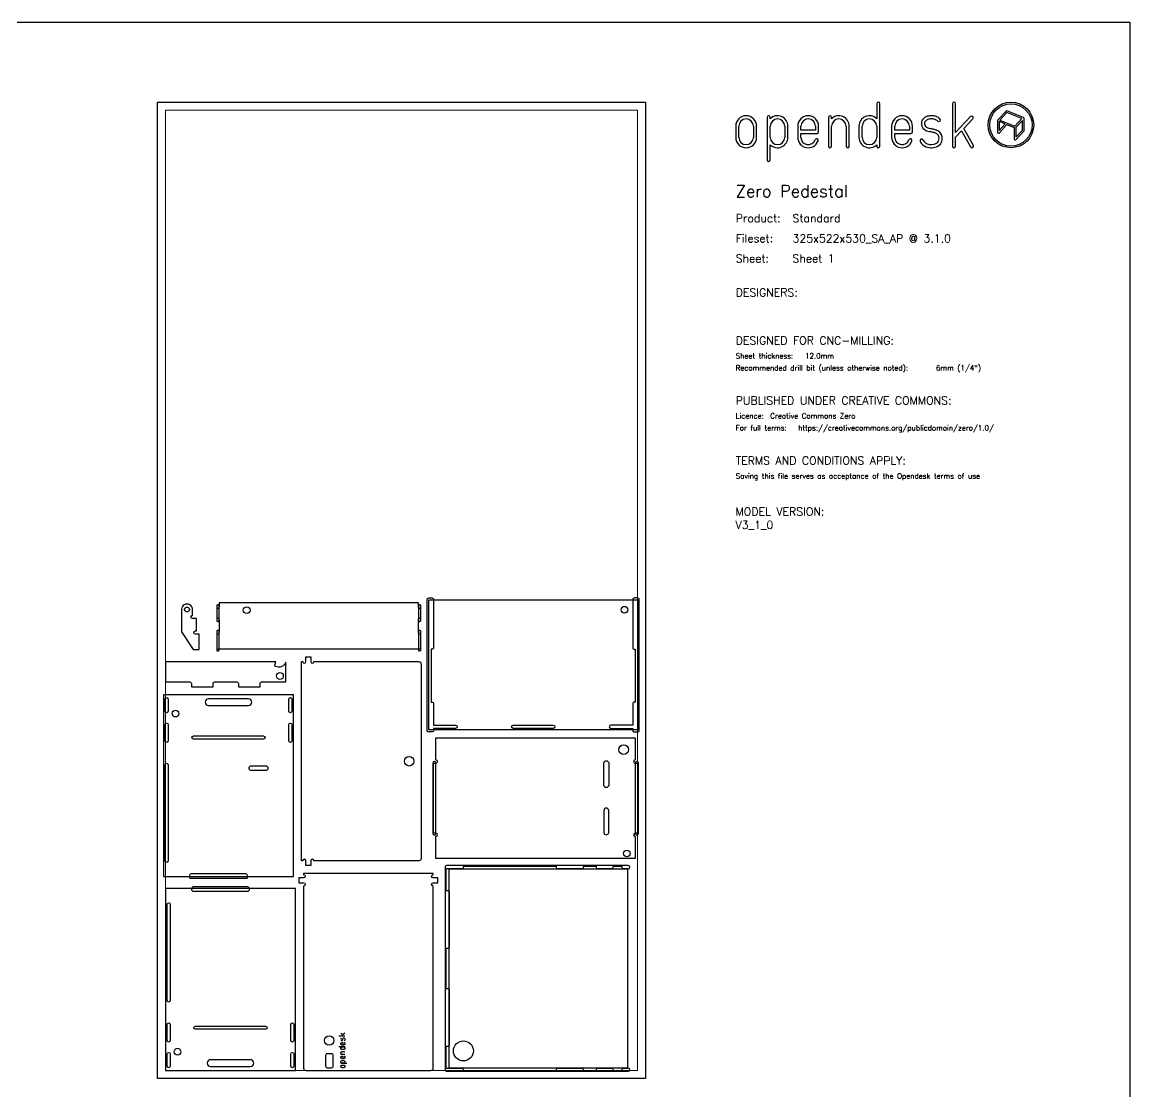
# Model space of a CAD drawing. Header units: millimetres. Extents: x -300 to 5880, y -300 to 4158.
# Drawn here: x 3112 to 5880, y 1485 to 4158 of the extents above; entities that cross this region are included whole.
import ezdxf

# ---------------------------------------------------------------- set-up
doc = ezdxf.new("R2010")
doc.units = ezdxf.units.MM
doc.layers.add('00-NOPRINT_TEXT', color=7, linetype='Continuous', lineweight=25)
doc.layers.add('00_NOPRINT_TOLERANCE', color=7, linetype='Continuous', lineweight=5)
for name, color, linetype, lineweight, true_color in [('BOARD_$TH-NOMINAL', 3, 'Continuous', 30, 0x00ff00), ('TOP-CUT-INSIDE_12.000MM', 3, 'Continuous', 25, 0x00ff04), ('TOP-CUT-OUTSIDE_12.000MM', 60, 'Continuous', 25, 0xa0ff00), ('TOP-HOLE-12.000MM-DIAM_12.000MM', 5, 'Continuous', 25, 0x000dff), ('TOP-HOLE-16.063MM-DIAM_12.000MM', 5, 'Continuous', 25, 0x000dff), ('TOP-HOLE-17.000MM-DIAM_12.000MM', 5, 'Continuous', 25, 0x000dff), ('TOP-POCKET-INSIDE_4.000MM', 160, 'Continuous', 25, 0x0026ff), ('TOP-POCKET-INSIDE_6.000MM', 6, 'Continuous', 25, 0xff00e0), ('TOP-POCKET-INSIDE_8.000MM', 40, 'Continuous', 25, 0xffac00)]:
    doc.layers.add(name, color=color, linetype=linetype, lineweight=lineweight, true_color=true_color)
doc.layers.add('TOP-POCKET-ONLINE-2MM', color=3, linetype='Continuous')
doc.styles.add('OD-SIMPLEX-13_86', font='simplex.shx')
doc.styles.add('OD-SIMPLEX-20_82', font='simplex.shx')
doc.styles.add('OD-SIMPLEX-20_88', font='simplex.shx')
doc.styles.add('OD-SIMPLEX-30_83', font='simplex.shx')

# ---------------------------------------------------------------- blocks, each defined once
blk = doc.blocks.new('Borders Opendesk_7')
at = {"layer": '00-NOPRINT_TEXT'}
for p, q in [((0, 4158), (5880, 4158)), ((5880, 4158), (5880, 0)), ((5247.4, 3954), (5247.4, 3916.7)), ((5255.3, 3848), (5255.3, 3954)), ((5436.4, 3954), (5436.4, 3848)), ((5444.4, 3881.9), (5444.4, 3954)), ((5570.5, 3935.8), (5550.1, 3914)), ((5572.6, 3931.9), (5555.2, 3913.4)), ((5610, 3916.9), (5572.6, 3931.9)), ((5614.4, 3919.6), (5572.8, 3936.3)), ((4973.4, 3920.1), (4973.4, 3814.1)), ((4981.3, 3916.7), (4981.3, 3920.1)), ((5126.6, 3920.1), (5126.6, 3848)), ((5134.5, 3916.7), (5134.5, 3920.1)), ((5482.1, 3922), (5444.4, 3881.9)), ((5464.8, 3892.1), (5487.9, 3916.6)), ((5549.5, 3912.6), (5549.5, 3882.2)), ((5553.7, 3909.6), (5553.7, 3887.4)), ((5568.8, 3903.5), (5553.7, 3909.6)), ((5553.7, 3887.4), (5568.8, 3903.5)), ((5555.2, 3913.4), (5592.6, 3898.3)), ((5592.6, 3898.3), (5610, 3916.9)), ((5611.5, 3912.4), (5595.2, 3895.1)), ((5611.5, 3888.1), (5611.5, 3912.4)), ((5615.7, 3887.3), (5615.7, 3917.6)), ((4895, 3898), (4895, 3870.1)), ((4902.9, 3870.1), (4902.9, 3898)), ((4939.3, 3898), (4939.3, 3870.1)), ((4947.3, 3870.1), (4947.3, 3898)), ((4981.3, 3870.1), (4981.3, 3898)), ((5017.7, 3898), (5017.7, 3870.1)), ((5025.6, 3870.1), (5025.6, 3898)), ((5050, 3898), (5050, 3870.1)), ((5058, 3888.1), (5058, 3898)), ((5094.4, 3888.1), (5058, 3888.1)), ((5058, 3870.1), (5058, 3880.1)), ((5058, 3880.1), (5098.3, 3880.1)), ((5094.4, 3898), (5094.4, 3888.1)), ((5102.3, 3884.1), (5102.3, 3898)), ((5134.5, 3848), (5134.5, 3898)), ((5170.9, 3898), (5170.9, 3848)), ((5178.9, 3848), (5178.9, 3898)), ((5203, 3898), (5203, 3870.1)), ((5211, 3870.1), (5211, 3898)), ((5247.4, 3898), (5247.4, 3870.1)), ((5284.6, 3898), (5284.6, 3870.1)), ((5292.6, 3888.1), (5292.6, 3898)), ((5329, 3888.1), (5292.6, 3888.1)), ((5292.6, 3870.1), (5292.6, 3880.1)), ((5292.6, 3880.1), (5332.9, 3880.1)), ((5329, 3898), (5329, 3888.1)), ((5336.9, 3884.1), (5336.9, 3898)), ((5444.4, 3870.4), (5459.1, 3886)), ((5459.1, 3886), (5482.1, 3846)), ((5489, 3850), (5464.8, 3892.1)), ((5553.1, 3880.8), (5572.9, 3901.9)), ((5572.9, 3901.9), (5591.1, 3894.5)), ((5591.1, 3894.5), (5591.1, 3865.5)), ((5594.7, 3864.1), (5615.1, 3885.8)), ((5595.2, 3895.1), (5595.2, 3870.7)), ((5595.2, 3870.7), (5611.5, 3888.1)), ((4981.3, 3814.1), (4981.3, 3851.4)), ((5247.4, 3851.4), (5247.4, 3848)), ((5444.4, 3848), (5444.4, 3870.4))]:
    blk.add_line(p, q, dxfattribs=at)
for radius in [57, 52.9]:
    blk.add_circle((5582.9, 3901), radius, dxfattribs=at)
for centre, radius, start, end in [((5251.3, 3954), 3.97, 0, 180), ((5440.4, 3954), 3.97, 0, 180), ((5572, 3934.4), 2.06, 68.0714, 136.7696), ((4921.1, 3898), 26.1, 0, 180), ((4921.1, 3898), 18.2, 0, 180), ((4977.3, 3920.1), 3.97, 0, 180), ((4999.5, 3898), 26.1, 0, 134.1316), ((4999.5, 3898), 18.2, 0, 180), ((5076.2, 3898), 26.1, 0, 180), ((5076.2, 3898), 18.2, 0, 180), ((5130.6, 3920.1), 3.97, 0, 180), ((5152.7, 3898), 26.1, 0, 134.1316), ((5152.7, 3898), 18.2, 0, 180), ((5229.2, 3898), 26.1, 45.8684, 180), ((5229.2, 3898), 18.2, 0, 180), ((5310.8, 3898), 26.1, 0, 180), ((5310.8, 3898), 18.2, 0, 180), ((5377.2, 3904.5), 18.3, 167.0964, 235.8453), ((5375.9, 3904.8), 16.9, 150.5139, 167.0489), ((5377.5, 3903.4), 19, 138.9882, 149.267), ((5377.5, 3903.4), 19, 127.9168, 138.9882), ((5380.5, 3899.5), 24, 111.7012, 127.9168), ((5377.2, 3904.5), 10.3, 167.9603, 235.8613), ((5375.9, 3904.8), 8.99, 151.0519, 168.0238), ((5377.5, 3903.4), 11.1, 138.9882, 148.8091), ((5377.5, 3903.4), 11.1, 127.9168, 138.9882), ((5380.5, 3899.5), 16, 111.7012, 127.9168), ((5383.5, 3891.9), 32.1, 90, 111.7012), ((5383.5, 3891.9), 24.2, 90, 111.7012), ((5383.5, 3878.8), 45.3, 80.7104, 90), ((5383.5, 3878.8), 37.3, 80.7104, 90), ((5385.9, 3893.2), 22.7, 71.5035, 80.7104), ((5385.9, 3893.2), 30.7, 71.5035, 80.7104), ((5387.1, 3896.7), 19, 61.0356, 71.5035), ((5387.1, 3896.7), 26.9, 61.0356, 71.5035), ((5387.1, 3896.7), 19, 46.7983, 61.0356), ((5387.1, 3896.7), 26.9, 46.7983, 61.0356), ((5402.8, 3913.5), 3.97, 226.7983, 46.7983), ((5485, 3919.3), 3.97, 316.7135, 136.7135), ((5551.6, 3912.6), 2.06, 136.7696, 180), ((5613.6, 3917.6), 2.06, 0, 68.0714), ((5098.3, 3884.1), 3.97, 270, 0), ((5332.9, 3884.1), 3.97, 270, 0), ((5382, 3911.6), 26.9, 235.8511, 248.0912), ((5382, 3911.6), 18.9, 235.8511, 248.0912), ((5388.7, 3928.4), 44.9, 248.0912, 257.5385), ((5388.7, 3928.4), 37, 248.0912, 257.5385), ((5300, 3526.6), 366.5, 76.1947, 77.5385), ((5300, 3526.6), 374.5, 76.1947, 77.5385), ((5372.7, 3822.5), 61.9, 69.1442, 76.1947), ((5372.7, 3822.5), 69.8, 69.1442, 76.1947), ((5389.5, 3866.6), 14.6, 38.9291, 69.1442), ((5389.5, 3866.6), 22.5, 38.9291, 69.1442), ((5393.9, 3870.2), 8.99, 17.5834, 38.9291), ((5393.9, 3870.2), 16.9, 17.5834, 38.9291), ((5551.6, 3882.2), 2.06, 180, 316.7696), ((5613.6, 3887.3), 2.06, 316.7696, 0), ((4921.1, 3870.1), 26.1, 180, 0), ((4921.1, 3870.1), 18.2, 180, 0), ((4999.5, 3870.1), 18.2, 180, 0), ((4999.5, 3870.1), 26.1, 225.8684, 0), ((5076.2, 3870.1), 26.1, 180, 340.0258), ((5076.2, 3870.1), 18.2, 180, 340.0258), ((5097, 3862.6), 3.97, 340.0258, 160.0258), ((5130.6, 3848), 3.97, 180, 0), ((5174.9, 3848), 3.97, 180, 0), ((5229.2, 3870.1), 26.1, 180, 314.1316), ((5229.2, 3870.1), 18.2, 180, 0), ((5251.3, 3848), 3.97, 180, 0), ((5310.8, 3870.1), 26.1, 180, 340.0258), ((5310.8, 3870.1), 18.2, 180, 340.0258), ((5331.6, 3862.6), 3.97, 340.0258, 160.0258), ((5359.7, 3861.7), 3.97, 24.786, 204.786), ((5380.2, 3871.2), 26.6, 204.786, 247.9544), ((5380.2, 3871.2), 18.7, 204.786, 247.9544), ((5383.5, 3879.3), 35.4, 247.9544, 298.2026), ((5383.5, 3879.3), 27.4, 247.9544, 298.2026), ((5390.6, 3866.1), 12.5, 298.2026, 343.8033), ((5390.6, 3866.1), 20.4, 298.2026, 343.8033), ((5385.6, 3867.6), 17.6, 343.8033, 17.5834), ((5385.6, 3867.6), 25.5, 343.8033, 17.5834), ((5440.4, 3848), 3.97, 180, 0), ((5485.5, 3848), 3.97, 209.8417, 29.8417), ((5593.2, 3865.5), 2.06, 180, 316.7696), ((4977.3, 3814.1), 3.97, 180, 0)]:
    blk.add_arc(centre, radius, start, end, dxfattribs=at)
at = {"layer": '00_NOPRINT_TOLERANCE', "ltscale": 0.379202}
for p, q in [((3450, 3958), (4670, 3958)), ((3450, 1518), (3450, 3958)), ((4670, 3958), (4670, 1518)), ((4670, 1518), (3450, 1518))]:
    blk.add_line(p, q, dxfattribs=at)
at = {"layer": '00_NOPRINT_TOLERANCE', "ltscale": 0.380876}
for p, q in [((3470, 3938), (4650, 3938)), ((4650, 1538), (3470, 1538))]:
    blk.add_line(p, q, dxfattribs=at)
at = {"layer": '00_NOPRINT_TOLERANCE', "ltscale": 0.380023}
for p, q in [((3470, 1538), (3470, 3938)), ((4650, 3938), (4650, 1538))]:
    blk.add_line(p, q, dxfattribs=at)
at = {"layer": 'BOARD_$TH-NOMINAL'}
for p, q in [((3450, 3958), (4670, 3958)), ((3450, 1518), (3450, 3958)), ((4670, 3958), (4670, 1518)), ((4670, 1518), (3450, 1518))]:
    blk.add_line(p, q, dxfattribs=at)
at = {"layer": '00-NOPRINT_TEXT'}
for s, height, style, p in [('Zero Pedestal', 30, 'OD-SIMPLEX-30_83', (4895, 3720.9)), ('Product:', 20, 'OD-SIMPLEX-20_82', (4895, 3657.9)), ('Standard', 20, 'OD-SIMPLEX-20_82', (5036.9, 3657.9)), ('Fileset:', 20, 'OD-SIMPLEX-20_82', (4895, 3607.7)), ('325x522x530_SA_AP @ 3.1.0', 20, 'OD-SIMPLEX-20_82', (5036.9, 3607.6)), ('Sheet:', 20, 'OD-SIMPLEX-20_82', (4895, 3557.4)), ('Sheet 1', 20, 'OD-SIMPLEX-20_82', (5036.9, 3557.5)), ('DESIGNERS:', 20, 'OD-SIMPLEX-20_82', (4895, 3472.4)), ('DESIGNED FOR CNC-MILLING:', 20, 'OD-SIMPLEX-20_82', (4895, 3352.4)), ('Sheet thickness:', 13, 'OD-SIMPLEX-13_86', (4895, 3317.4)), ('12.0mm', 13, 'OD-SIMPLEX-13_86', (5068.3, 3317.4)), ('Recommended drill bit (unless otherwise noted):', 13, 'OD-SIMPLEX-13_86', (4895, 3287.4)), ('6mm (1/4")', 13, 'OD-SIMPLEX-13_86', (5395.5, 3287.4)), ('PUBLISHED UNDER CREATIVE COMMONS:', 20, 'OD-SIMPLEX-20_82', (4895, 3202.4)), ('Licence:', 13, 'OD-SIMPLEX-13_86', (4895, 3167.4)), ('Creative Commons Zero', 13, 'OD-SIMPLEX-13_86', (4981.5, 3167.4)), ('For full terms:', 13, 'OD-SIMPLEX-13_86', (4895, 3137.4)), ('https://creativecommons.org/publicdomain/zero/1.0/', 13, 'OD-SIMPLEX-13_86', (5051.1, 3137.4)), ('TERMS AND CONDITIONS APPLY:', 20, 'OD-SIMPLEX-20_82', (4895, 3052.3)), ('Saving this file serves as acceptance of the Opendesk terms of use ', 13, 'OD-SIMPLEX-13_86', (4895, 3017.3))]:
    blk.add_text(s, height=height, dxfattribs=dict(at, style=style)).set_placement(p)

msp = doc.modelspace()

# ---------------------------------------------------------------- linework, layer by layer
at = {"layer": 'TOP-CUT-INSIDE_12.000MM'}
for points in [[(3677.5, 2467), (3577.5, 2467, 1), (3577.5, 2450), (3677.5, 2450, 1)], [(4577.6, 2251, -1), (4565.6, 2251), (4565.6, 2306, -1), (4577.6, 2306)], [(4577.6, 2133), (4577.6, 2188, 1), (4565.6, 2188), (4565.6, 2133, 1)], [(3885, 1580), (3874, 1580, 0.414214), (3870, 1576), (3870, 1549, 0.414214), (3874, 1545), (3885, 1545, 0.414214), (3889, 1549), (3889, 1576, 0.414214)], [(3682.5, 1548, 1), (3682.5, 1565), (3582.5, 1565, 1), (3582.5, 1548)]]:
    msp.add_lwpolyline(points, format="xyb", close=True, dxfattribs=at)
for centre, radius in [((4615, 2340), 12), ((4079, 2311), 12), ((3879, 1613), 12), ((4214.5, 1587), 25)]:
    msp.add_circle(centre, radius, dxfattribs=at)
at = {"layer": 'TOP-CUT-OUTSIDE_12.000MM'}
for points in [[(4128, 2389), (4128, 2714), (4650, 2714), (4650, 2389)], [(3465, 2477), (3465, 2022.5), (3790, 2022.5), (3790, 2477)], [(3795, 1992.5), (3470, 1992.5), (3470, 1538), (3795, 1538)]]:
    msp.add_lwpolyline(points, close=True, dxfattribs=at)
for points in [[(3544.7, 2628.4, -0.982426), (3544.9, 2636.4), (3547.9, 2636.4), (3547.9, 2667.6), (3537.6, 2667.6, -1), (3537.6, 2675.6), (3537.6, 2690, 1.000707), (3510, 2690.1), (3510, 2634.1), (3539.4, 2590.4), (3553.9, 2590.4), (3553.9, 2628.4)], [(3598, 2628.5), (3598, 2592), (4108, 2592), (4108, 2628.5), (4106, 2628.5, -0.414214), (4102, 2632.5), (4102, 2665.5, -0.414214), (4106, 2669.5), (4108, 2669.5), (4108, 2692.5), (4106, 2692.5, -0.414214), (4102, 2696.5), (4102, 2707), (3604, 2707), (3604, 2696.5, -0.414214), (3600, 2692.5), (3598, 2692.5), (3598, 2669.5), (3600, 2669.5, -0.414214), (3604, 2665.5), (3604, 2632.5, -0.414214), (3600, 2628.5)], [(3652.1, 2505), (3652.1, 2497), (3706.3, 2497), (3706.3, 2505, -0.414214), (3710.3, 2509), (3771, 2509), (3771, 2558.9, -0.444295), (3745.1, 2547.7, -0.389346), (3743.5, 2551.4), (3745.4, 2559), (3470, 2559), (3470, 2509), (3530.7, 2509, -0.414214), (3534.7, 2505), (3534.7, 2497), (3588.9, 2497), (3588.9, 2505, -0.414214), (3592.9, 2509), (3648.1, 2509, -0.414214)], [(3841, 2062, 1), (3833, 2062), (3833, 2050), (3821, 2050), (3821, 2062, 1), (3813, 2062), (3810, 2062), (3810, 2560), (3813, 2560, 1), (3821, 2560), (3821, 2572), (3833, 2572), (3833, 2560, 1), (3841, 2560), (4103, 2560, -0.414214), (4109, 2554), (4109, 2068, -0.414214), (4103, 2062)], [(4146, 2131), (4140, 2131), (4140, 2306), (4146, 2306, 1), (4146, 2314), (4146, 2369), (4644, 2369), (4644, 2314, 1), (4644, 2306), (4650, 2306), (4650, 2131), (4644, 2131, 1), (4644, 2123), (4644, 2068), (4146, 2068), (4146, 2123, 1)], [(3821, 1538), (4133, 1538, 0.414214), (4139, 1544), (4139, 1999.1, -1), (4139, 2007.1), (4151, 2007.1), (4151, 2019.1), (4139, 2019.1, -1), (4139, 2027.1), (4139, 2030), (3815, 2030), (3815, 2027.1, -1), (3815, 2019.1), (3803, 2019.1), (3803, 2007.1), (3815, 2007.1, -1), (3815, 1999.1), (3815, 1544, 0.414214)], [(4447, 2046), (4447, 2048), (4214, 2048), (4214, 2046, -0.414214), (4210, 2042), (4171, 2042), (4171, 1988), (4175, 1988, -0.414214), (4179, 1984), (4179, 1847, -0.414214), (4175, 1843), (4171, 1843), (4171, 1743), (4175, 1743, -0.414214), (4179, 1739), (4179, 1602, -0.414214), (4175, 1598), (4171, 1598), (4171, 1544), (4210, 1544, -0.414214), (4214, 1540), (4214, 1538), (4447, 1538), (4447, 1540, -0.414214), (4451, 1544), (4510, 1544, -0.414214), (4514, 1540), (4514, 1538), (4547, 1538), (4547, 1540, -0.414214), (4551, 1544), (4584, 1544, -0.414214), (4588, 1540), (4588, 1538), (4611, 1538), (4611, 1540, -0.414214), (4615, 1544), (4625.5, 1544), (4625.5, 2042), (4615, 2042, -0.414214), (4611, 2046), (4611, 2048), (4588, 2048), (4588, 2046, -0.414214), (4584, 2042), (4551, 2042, -0.414214), (4547, 2046), (4547, 2048), (4514, 2048), (4514, 2046, -0.414214), (4510, 2042), (4451, 2042, -0.414214)]]:
    msp.add_lwpolyline(points, format="xyb", close=True, dxfattribs=at)
at = {"layer": 'TOP-HOLE-12.000MM-DIAM_12.000MM'}
msp.add_circle((3523.8, 2690.1), 6, dxfattribs=at)
at = {"layer": 'TOP-HOLE-16.063MM-DIAM_12.000MM'}
msp.add_circle((4623.1, 2080.5), 8.39, dxfattribs=at)
at = {"layer": 'TOP-HOLE-17.000MM-DIAM_12.000MM'}
for centre in [(3673, 2688.5), (3756, 2524), (3495, 2430), (3500, 1585)]:
    msp.add_circle(centre, 8.5, dxfattribs=at)
at = {"layer": 'TOP-POCKET-INSIDE_4.000MM'}
for points in [[(3602, 2701.5), (3600, 2701.5, 0.414214), (3598, 2699.5), (3598, 2662.5, 0.414214), (3600, 2660.5), (3602, 2660.5, 0.414214), (3604, 2662.5), (3604, 2699.5, 0.414214)], [(4104, 2701.5, 0.414214), (4102, 2699.5), (4102, 2662.5, 0.414214), (4104, 2660.5), (4106, 2660.5, 0.414214), (4108, 2662.5), (4108, 2699.5, 0.414214), (4106, 2701.5)], [(3598, 2635.5), (3598, 2589, 0.414214), (3600, 2587), (3602, 2587, 0.414214), (3604, 2589), (3604, 2635.5, 0.414214), (3602, 2637.5), (3600, 2637.5, 0.414214)], [(4104, 2637.5, 0.414214), (4102, 2635.5), (4102, 2589, 0.414214), (4104, 2587), (4106, 2587, 0.414214), (4108, 2589), (4108, 2635.5, 0.414214), (4106, 2637.5)], [(4146, 2130.5), (4146, 2306.5, 1), (4138, 2306.5), (4138, 2130.5, 1)], [(4652, 2130.5), (4652, 2306.5, 1), (4644, 2306.5), (4644, 2130.5, 1)], [(4173, 2050, 0.414214), (4169, 2046), (4169, 1540, 0.414214), (4173, 1536), (4626.5, 1536, 1), (4626.5, 1544), (4179, 1544), (4179, 2042), (4626.5, 2042, 1), (4626.5, 2050)]]:
    msp.add_lwpolyline(points, format="xyb", close=True, dxfattribs=at)
at = {"layer": 'TOP-POCKET-INSIDE_6.000MM'}
for points in [[(3469, 2466, -1), (3477, 2466), (3477, 2436, -1), (3469, 2436)], [(3778, 2466, -1), (3786, 2466), (3786, 2436, -1), (3778, 2436)], [(3477, 2362, -1), (3469, 2362), (3469, 2402, -1), (3477, 2402)], [(3786, 2362, -1), (3778, 2362), (3778, 2402, -1), (3786, 2402)], [(3540, 2374), (3715, 2374, -1), (3715, 2366), (3540, 2366, -1)], [(3469, 2302, -1), (3477, 2302), (3477, 2062, -1), (3469, 2062)], [(3674, 2019.5, -0.414214), (3672, 2017.5), (3533, 2017.5, -0.414214), (3531, 2019.5), (3531, 2026.5, -0.414214), (3535, 2030.5), (3670, 2030.5, -0.414214), (3674, 2026.5)], [(3536, 1993.5, -0.414214), (3540, 1997.5), (3675, 1997.5, -0.414214), (3679, 1993.5), (3679, 1989, -0.414214), (3675, 1985), (3540, 1985, -0.414214), (3536, 1989)], [(3482, 1953), (3482, 1713, -1), (3474, 1713), (3474, 1953, -1)], [(3482, 1613, -1), (3474, 1613), (3474, 1653, -1), (3482, 1653)], [(3545, 1641, -1), (3545, 1649), (3720, 1649, -1), (3720, 1641)], [(3791, 1613, -1), (3783, 1613), (3783, 1653, -1), (3791, 1653)], [(3474, 1549), (3474, 1579, -1), (3482, 1579), (3482, 1549, -1)], [(3791, 1549, -1), (3783, 1549), (3783, 1579, -1), (3791, 1579)]]:
    msp.add_lwpolyline(points, format="xyb", close=True, dxfattribs=at)
msp.add_lwpolyline([(3685, 2299.5), (3720, 2299.5, -1), (3720, 2287.5), (3685, 2287.5, -1), (3685, 2299.5)], format="xyb", dxfattribs=at)
at = {"layer": 'TOP-POCKET-INSIDE_8.000MM'}
for points in [[(4195, 2393), (4140, 2393), (4140, 2388, -0.414214), (4136, 2384), (4128, 2384, -0.414214), (4124, 2388), (4124, 2715, -0.414214), (4128, 2719), (4136, 2719, -0.414214), (4140, 2715), (4140, 2594.6, -0.414214), (4136, 2590.6), (4134, 2590.6), (4134, 2458.6), (4136, 2458.6, -0.414214), (4140, 2454.6), (4140, 2401), (4195, 2401, -1)], [(4642, 2719, 0.414214), (4638, 2715), (4638, 2594.6, 0.414214), (4642, 2590.6), (4644, 2590.6), (4644, 2458.6), (4642, 2458.6, 0.414214), (4638, 2454.6), (4638, 2401), (4583, 2401, 1), (4583, 2393), (4638, 2393), (4638, 2388, 0.414214), (4642, 2384), (4650, 2384, 0.414214), (4654, 2388), (4654, 2715, 0.414214), (4650, 2719)], [(4339, 2401), (4439, 2401, -1), (4439, 2393), (4339, 2393, -1)]]:
    msp.add_lwpolyline(points, format="xyb", close=True, dxfattribs=at)
msp.add_circle((4617, 2689.5), 8.39, dxfattribs=at)
at = {"layer": 'TOP-POCKET-ONLINE-2MM'}
for p, q in [((3918.4, 1624.2), (3903.5, 1624.2)), ((3915.1, 1624.2), (3908.5, 1630.9)), ((3918.4, 1630.9), (3912.2, 1627.1)), ((3918.3, 1596.9), (3903.5, 1596.9)), ((3908.4, 1578.8), (3918.5, 1578.8)), ((3908.6, 1556.2), (3923.3, 1556.2))]:
    msp.add_line(p, q, dxfattribs=at)
msp.add_lwpolyline([(3909.3, 1618.8, 0.249184), (3908.7, 1614.3, 0.476722), (3911.5, 1613.2, 0.155568), (3912.5, 1614.3, 0.020241), (3913.1, 1616.3, -0.016507), (3913.5, 1617.9, -0.080951), (3914, 1618.9, -0.43378), (3917.3, 1618.8, -0.298926), (3918, 1614, -0.109528), (3916.6, 1612.4)], format="xyb", dxfattribs=at)
for points in [[(3916.3, 1608), (3916.4, 1608), (3916.4, 1608), (3916.5, 1608), (3916.6, 1607.9), (3916.6, 1607.9), (3916.7, 1607.9), (3916.7, 1607.9), (3916.8, 1607.8), (3916.8, 1607.8), (3916.9, 1607.8), (3916.9, 1607.7), (3917, 1607.7), (3917, 1607.7), (3917.1, 1607.6), (3917.1, 1607.6), (3917.2, 1607.5), (3917.2, 1607.5), (3917.3, 1607.5), (3917.3, 1607.4), (3917.4, 1607.4), (3917.4, 1607.3), (3917.5, 1607.3), (3917.5, 1607.2), (3917.6, 1607.2), (3917.6, 1607.1), (3917.7, 1607.1), (3917.7, 1607), (3917.7, 1607), (3917.8, 1606.9), (3917.8, 1606.9), (3917.8, 1606.8), (3917.9, 1606.8), (3917.9, 1606.7), (3918, 1606.7), (3918, 1606.6), (3918, 1606.5), (3918, 1606.5), (3918.1, 1606.4), (3918.1, 1606.4), (3918.1, 1606.3), (3918.2, 1606.2), (3918.2, 1606.2), (3918.2, 1606.1), (3918.2, 1606.1), (3918.2, 1606), (3918.3, 1605.9), (3918.3, 1605.9), (3918.3, 1605.8), (3918.3, 1605.8), (3918.3, 1605.7), (3918.3, 1605.6), (3918.4, 1605.6), (3918.4, 1605.5), (3918.4, 1605.3), (3918.4, 1605.2), (3918.4, 1605.1), (3918.4, 1605), (3918.4, 1604.9), (3918.4, 1604.8), (3918.4, 1604.7), (3918.4, 1604.6), (3918.4, 1604.6), (3918.4, 1604.5), (3918.4, 1604.4), (3918.4, 1604.3), (3918.4, 1604.3), (3918.4, 1604.2), (3918.4, 1604.1), (3918.3, 1604), (3918.3, 1603.9), (3918.3, 1603.9), (3918.3, 1603.8), (3918.2, 1603.7), (3918.2, 1603.6), (3918.2, 1603.6), (3918.2, 1603.5), (3918.1, 1603.4), (3918.1, 1603.3), (3918, 1603.3), (3918, 1603.2), (3918, 1603.1), (3917.9, 1603), (3917.9, 1603), (3917.8, 1602.9), (3917.8, 1602.8), (3917.7, 1602.8), (3917.7, 1602.7), (3917.6, 1602.6), (3917.6, 1602.6), (3917.5, 1602.5), (3917.5, 1602.4), (3917.4, 1602.4), (3917.3, 1602.3), (3917.3, 1602.3), (3917.2, 1602.2), (3917.1, 1602.2), (3917.1, 1602.1), (3917, 1602.1), (3916.9, 1602), (3916.9, 1602), (3916.8, 1601.9), (3916.7, 1601.9), (3916.7, 1601.8), (3916.6, 1601.8), (3916.5, 1601.8), (3916.5, 1601.7), (3916.4, 1601.7), (3916.3, 1601.7), (3916.2, 1601.7), (3916.2, 1601.6), (3916.1, 1601.6), (3916, 1601.6), (3915.9, 1601.6), (3915.9, 1601.6), (3915.8, 1601.6), (3915.7, 1601.5), (3915.7, 1601.5), (3915.6, 1601.5), (3915.5, 1601.5), (3915.4, 1601.5), (3915.4, 1601.5), (3915.3, 1601.5), (3911.6, 1601.5), (3911.5, 1601.5), (3911.4, 1601.5), (3911.4, 1601.5), (3911.3, 1601.5), (3911.2, 1601.5), (3911.2, 1601.5), (3911.1, 1601.6), (3911, 1601.6), (3910.9, 1601.6), (3910.9, 1601.6), (3910.8, 1601.6), (3910.7, 1601.6), (3910.6, 1601.7), (3910.6, 1601.7), (3910.5, 1601.7), (3910.4, 1601.7), (3910.4, 1601.8), (3910.3, 1601.8), (3910.2, 1601.8), (3910.1, 1601.9), (3910.1, 1601.9), (3910, 1602), (3909.9, 1602), (3909.9, 1602.1), (3909.8, 1602.1), (3909.7, 1602.2), (3909.7, 1602.2), (3909.6, 1602.3), (3909.5, 1602.3), (3909.5, 1602.4), (3909.4, 1602.4), (3909.4, 1602.5), (3909.3, 1602.6), (3909.3, 1602.6), (3909.2, 1602.7), (3909.2, 1602.8), (3909.1, 1602.8), (3909.1, 1602.9), (3909, 1603), (3909, 1603), (3908.9, 1603.1), (3908.9, 1603.2), (3908.8, 1603.3), (3908.8, 1603.3), (3908.8, 1603.4), (3908.7, 1603.5), (3908.7, 1603.6), (3908.7, 1603.6), (3908.6, 1603.7), (3908.6, 1603.8), (3908.6, 1603.9), (3908.6, 1603.9), (3908.6, 1604), (3908.5, 1604.1), (3908.5, 1604.2), (3908.5, 1604.3), (3908.5, 1604.3), (3908.5, 1604.4), (3908.5, 1604.5), (3908.5, 1604.6), (3908.5, 1604.6), (3908.5, 1604.7), (3908.5, 1604.8), (3908.5, 1604.9), (3908.5, 1604.9), (3908.5, 1605), (3908.5, 1605.1), (3908.5, 1605.2), (3908.5, 1605.2), (3908.5, 1605.3), (3908.5, 1605.4), (3908.5, 1605.5), (3908.5, 1605.6), (3908.5, 1605.6), (3908.6, 1605.7), (3908.6, 1605.8), (3908.6, 1605.9), (3908.6, 1605.9), (3908.6, 1606), (3908.7, 1606.1), (3908.7, 1606.2), (3908.7, 1606.3), (3908.8, 1606.3), (3908.8, 1606.4), (3908.8, 1606.5), (3908.9, 1606.6), (3908.9, 1606.6), (3909, 1606.7), (3909, 1606.8), (3909.1, 1606.8), (3909.1, 1606.9), (3909.2, 1607), (3909.2, 1607), (3909.3, 1607.1), (3909.3, 1607.2), (3909.4, 1607.2), (3909.4, 1607.3), (3909.5, 1607.4), (3909.5, 1607.4), (3909.6, 1607.5), (3909.7, 1607.5), (3909.7, 1607.6), (3909.8, 1607.6), (3909.9, 1607.7), (3909.9, 1607.7), (3910, 1607.8), (3910.1, 1607.8), (3910.1, 1607.8), (3910.2, 1607.9), (3910.3, 1607.9), (3910.4, 1608), (3910.4, 1608), (3910.5, 1608), (3910.6, 1608), (3910.6, 1608.1), (3910.7, 1608.1), (3910.8, 1608.1), (3910.9, 1608.1), (3910.9, 1608.1), (3911, 1608.2), (3911.1, 1608.2), (3911.2, 1608.2), (3911.2, 1608.2), (3911.3, 1608.2), (3911.4, 1608.2), (3911.4, 1608.2), (3911.5, 1608.2), (3911.6, 1608.2), (3913.4, 1608.2), (3913.4, 1601.6)], [(3911.6, 1578.8), (3911.5, 1578.8), (3911.4, 1578.8), (3911.4, 1578.8), (3911.3, 1578.9), (3911.2, 1578.9), (3911.2, 1578.9), (3911.1, 1578.9), (3911, 1578.9), (3910.9, 1578.9), (3910.9, 1578.9), (3910.8, 1578.9), (3910.7, 1579), (3910.6, 1579), (3910.6, 1579), (3910.5, 1579), (3910.4, 1579.1), (3910.4, 1579.1), (3910.3, 1579.1), (3910.2, 1579.2), (3910.1, 1579.2), (3910.1, 1579.3), (3910, 1579.3), (3909.9, 1579.3), (3909.9, 1579.4), (3909.8, 1579.4), (3909.7, 1579.5), (3909.7, 1579.5), (3909.6, 1579.6), (3909.5, 1579.6), (3909.5, 1579.7), (3909.4, 1579.8), (3909.4, 1579.8), (3909.3, 1579.9), (3909.3, 1579.9), (3909.2, 1580), (3909.2, 1580.1), (3909.1, 1580.1), (3909.1, 1580.2), (3909, 1580.3), (3909, 1580.4), (3908.9, 1580.4), (3908.9, 1580.5), (3908.8, 1580.6), (3908.8, 1580.7), (3908.8, 1580.7), (3908.7, 1580.8), (3908.7, 1580.9), (3908.7, 1581), (3908.6, 1581), (3908.6, 1581.1), (3908.6, 1581.2), (3908.6, 1581.3), (3908.6, 1581.3), (3908.5, 1581.4), (3908.5, 1581.5), (3908.5, 1581.6), (3908.5, 1581.7), (3908.5, 1581.7), (3908.5, 1581.8), (3908.5, 1581.9), (3908.5, 1582), (3908.5, 1582), (3908.5, 1582.1), (3908.5, 1582.2), (3908.5, 1582.3), (3908.5, 1582.3), (3908.5, 1582.4), (3908.5, 1582.5), (3908.5, 1582.6), (3908.5, 1582.6), (3908.5, 1582.7), (3908.5, 1582.8), (3908.5, 1582.9), (3908.5, 1583), (3908.6, 1583), (3908.6, 1583.1), (3908.6, 1583.2), (3908.6, 1583.3), (3908.6, 1583.3), (3908.7, 1583.4), (3908.7, 1583.5), (3908.7, 1583.6), (3908.8, 1583.7), (3908.8, 1583.7), (3908.8, 1583.8), (3908.9, 1583.9), (3908.9, 1584), (3909, 1584), (3909, 1584.1), (3909.1, 1584.2), (3909.1, 1584.2), (3909.2, 1584.3), (3909.2, 1584.4), (3909.3, 1584.4), (3909.3, 1584.5), (3909.4, 1584.6), (3909.4, 1584.6), (3909.5, 1584.7), (3909.5, 1584.7), (3909.6, 1584.8), (3909.7, 1584.8), (3909.7, 1584.9), (3909.8, 1585), (3909.9, 1585), (3909.9, 1585), (3910, 1585.1), (3910.1, 1585.1), (3910.1, 1585.2), (3910.2, 1585.2), (3910.3, 1585.2), (3910.4, 1585.3), (3910.4, 1585.3), (3910.5, 1585.3), (3910.6, 1585.4), (3910.6, 1585.4), (3910.7, 1585.4), (3910.8, 1585.4), (3910.9, 1585.5), (3910.9, 1585.5), (3911, 1585.5), (3911.1, 1585.5), (3911.2, 1585.5), (3911.2, 1585.5), (3911.3, 1585.5), (3911.4, 1585.5), (3911.4, 1585.5), (3911.5, 1585.5), (3911.6, 1585.5), (3918.5, 1585.5)], [(3916.3, 1574), (3916.4, 1574), (3916.4, 1574), (3916.5, 1574), (3916.6, 1574), (3916.6, 1573.9), (3916.7, 1573.9), (3916.7, 1573.9), (3916.8, 1573.8), (3916.8, 1573.8), (3916.9, 1573.8), (3916.9, 1573.7), (3917, 1573.7), (3917, 1573.7), (3917.1, 1573.6), (3917.1, 1573.6), (3917.2, 1573.6), (3917.2, 1573.5), (3917.3, 1573.5), (3917.3, 1573.4), (3917.4, 1573.4), (3917.4, 1573.3), (3917.5, 1573.3), (3917.5, 1573.2), (3917.6, 1573.2), (3917.6, 1573.1), (3917.7, 1573.1), (3917.7, 1573), (3917.7, 1573), (3917.8, 1572.9), (3917.8, 1572.9), (3917.8, 1572.8), (3917.9, 1572.8), (3917.9, 1572.7), (3918, 1572.7), (3918, 1572.6), (3918, 1572.6), (3918, 1572.5), (3918.1, 1572.4), (3918.1, 1572.4), (3918.1, 1572.3), (3918.2, 1572.3), (3918.2, 1572.2), (3918.2, 1572.1), (3918.2, 1572.1), (3918.2, 1572), (3918.3, 1572), (3918.3, 1571.9), (3918.3, 1571.8), (3918.3, 1571.8), (3918.3, 1571.7), (3918.3, 1571.7), (3918.4, 1571.6), (3918.4, 1571.5), (3918.4, 1571.4), (3918.4, 1571.2), (3918.4, 1571.1), (3918.4, 1571), (3918.4, 1570.9), (3918.4, 1570.8), (3918.4, 1570.7), (3918.4, 1570.7), (3918.4, 1570.6), (3918.4, 1570.5), (3918.4, 1570.4), (3918.4, 1570.3), (3918.4, 1570.3), (3918.4, 1570.2), (3918.4, 1570.1), (3918.3, 1570), (3918.3, 1570), (3918.3, 1569.9), (3918.3, 1569.8), (3918.2, 1569.7), (3918.2, 1569.6), (3918.2, 1569.6), (3918.2, 1569.5), (3918.1, 1569.4), (3918.1, 1569.3), (3918, 1569.3), (3918, 1569.2), (3918, 1569.1), (3917.9, 1569), (3917.9, 1569), (3917.8, 1568.9), (3917.8, 1568.8), (3917.7, 1568.8), (3917.7, 1568.7), (3917.6, 1568.6), (3917.6, 1568.6), (3917.5, 1568.5), (3917.5, 1568.4), (3917.4, 1568.4), (3917.3, 1568.3), (3917.3, 1568.3), (3917.2, 1568.2), (3917.1, 1568.2), (3917.1, 1568.1), (3917, 1568.1), (3916.9, 1568), (3916.9, 1568), (3916.8, 1567.9), (3916.7, 1567.9), (3916.7, 1567.9), (3916.6, 1567.8), (3916.5, 1567.8), (3916.5, 1567.8), (3916.4, 1567.7), (3916.3, 1567.7), (3916.2, 1567.7), (3916.2, 1567.7), (3916.1, 1567.6), (3916, 1567.6), (3915.9, 1567.6), (3915.9, 1567.6), (3915.8, 1567.6), (3915.7, 1567.6), (3915.7, 1567.5), (3915.6, 1567.5), (3915.5, 1567.5), (3915.4, 1567.5), (3915.4, 1567.5), (3915.3, 1567.5), (3911.6, 1567.5), (3911.5, 1567.5), (3911.4, 1567.5), (3911.4, 1567.5), (3911.3, 1567.5), (3911.2, 1567.5), (3911.2, 1567.6), (3911.1, 1567.6), (3911, 1567.6), (3910.9, 1567.6), (3910.9, 1567.6), (3910.8, 1567.6), (3910.7, 1567.7), (3910.6, 1567.7), (3910.6, 1567.7), (3910.5, 1567.7), (3910.4, 1567.8), (3910.4, 1567.8), (3910.3, 1567.8), (3910.2, 1567.9), (3910.1, 1567.9), (3910.1, 1567.9), (3910, 1568), (3909.9, 1568), (3909.9, 1568.1), (3909.8, 1568.1), (3909.7, 1568.2), (3909.7, 1568.2), (3909.6, 1568.3), (3909.5, 1568.3), (3909.5, 1568.4), (3909.4, 1568.4), (3909.4, 1568.5), (3909.3, 1568.6), (3909.3, 1568.6), (3909.2, 1568.7), (3909.2, 1568.8), (3909.1, 1568.8), (3909.1, 1568.9), (3909, 1569), (3909, 1569), (3908.9, 1569.1), (3908.9, 1569.2), (3908.8, 1569.3), (3908.8, 1569.3), (3908.8, 1569.4), (3908.7, 1569.5), (3908.7, 1569.6), (3908.7, 1569.6), (3908.6, 1569.7), (3908.6, 1569.8), (3908.6, 1569.9), (3908.6, 1570), (3908.6, 1570), (3908.5, 1570.1), (3908.5, 1570.2), (3908.5, 1570.3), (3908.5, 1570.3), (3908.5, 1570.4), (3908.5, 1570.5), (3908.5, 1570.6), (3908.5, 1570.7), (3908.5, 1570.7), (3908.5, 1570.8), (3908.5, 1570.9), (3908.5, 1571), (3908.5, 1571), (3908.5, 1571.1), (3908.5, 1571.2), (3908.5, 1571.3), (3908.5, 1571.3), (3908.5, 1571.4), (3908.5, 1571.5), (3908.5, 1571.6), (3908.5, 1571.6), (3908.6, 1571.7), (3908.6, 1571.8), (3908.6, 1571.9), (3908.6, 1572), (3908.6, 1572), (3908.7, 1572.1), (3908.7, 1572.2), (3908.7, 1572.3), (3908.8, 1572.3), (3908.8, 1572.4), (3908.8, 1572.5), (3908.9, 1572.6), (3908.9, 1572.6), (3909, 1572.7), (3909, 1572.8), (3909.1, 1572.9), (3909.1, 1572.9), (3909.2, 1573), (3909.2, 1573.1), (3909.3, 1573.1), (3909.3, 1573.2), (3909.4, 1573.3), (3909.4, 1573.3), (3909.5, 1573.4), (3909.5, 1573.4), (3909.6, 1573.5), (3909.7, 1573.5), (3909.7, 1573.6), (3909.8, 1573.6), (3909.9, 1573.7), (3909.9, 1573.7), (3910, 1573.8), (3910.1, 1573.8), (3910.1, 1573.9), (3910.2, 1573.9), (3910.3, 1573.9), (3910.4, 1574), (3910.4, 1574), (3910.5, 1574), (3910.6, 1574.1), (3910.6, 1574.1), (3910.7, 1574.1), (3910.8, 1574.1), (3910.9, 1574.1), (3910.9, 1574.2), (3911, 1574.2), (3911.1, 1574.2), (3911.2, 1574.2), (3911.2, 1574.2), (3911.3, 1574.2), (3911.4, 1574.2), (3911.4, 1574.2), (3911.5, 1574.2), (3911.6, 1574.2), (3913.4, 1574.2), (3913.4, 1567.6)]]:
    msp.add_lwpolyline(points, dxfattribs=at)
for points in [[(3911.6, 1590.2), (3911.5, 1590.2), (3911.4, 1590.2), (3911.4, 1590.2), (3911.3, 1590.2), (3911.2, 1590.2), (3911.2, 1590.2), (3911.1, 1590.2), (3911, 1590.2), (3910.9, 1590.3), (3910.9, 1590.3), (3910.8, 1590.3), (3910.7, 1590.3), (3910.6, 1590.3), (3910.6, 1590.4), (3910.5, 1590.4), (3910.4, 1590.4), (3910.4, 1590.4), (3910.3, 1590.5), (3910.2, 1590.5), (3910.1, 1590.6), (3910.1, 1590.6), (3910, 1590.6), (3909.9, 1590.7), (3909.9, 1590.7), (3909.8, 1590.8), (3909.7, 1590.8), (3909.7, 1590.9), (3909.6, 1590.9), (3909.5, 1591), (3909.5, 1591), (3909.4, 1591.1), (3909.4, 1591.2), (3909.3, 1591.2), (3909.3, 1591.3), (3909.2, 1591.4), (3909.2, 1591.4), (3909.1, 1591.5), (3909.1, 1591.6), (3909, 1591.6), (3909, 1591.7), (3908.9, 1591.8), (3908.9, 1591.8), (3908.8, 1591.9), (3908.8, 1592), (3908.8, 1592.1), (3908.7, 1592.1), (3908.7, 1592.2), (3908.7, 1592.3), (3908.6, 1592.4), (3908.6, 1592.5), (3908.6, 1592.5), (3908.6, 1592.6), (3908.6, 1592.7), (3908.5, 1592.8), (3908.5, 1592.8), (3908.5, 1592.9), (3908.5, 1593), (3908.5, 1593.1), (3908.5, 1593.2), (3908.5, 1593.2), (3908.5, 1593.3), (3908.5, 1593.4), (3908.5, 1593.5), (3908.5, 1593.5), (3908.5, 1593.6), (3908.5, 1593.7), (3908.5, 1593.8), (3908.5, 1593.8), (3908.5, 1593.9), (3908.5, 1594), (3908.5, 1594.1), (3908.5, 1594.1), (3908.5, 1594.2), (3908.5, 1594.3), (3908.6, 1594.4), (3908.6, 1594.5), (3908.6, 1594.5), (3908.6, 1594.6), (3908.6, 1594.7), (3908.7, 1594.8), (3908.7, 1594.8), (3908.7, 1594.9), (3908.8, 1595), (3908.8, 1595.1), (3908.8, 1595.1), (3908.9, 1595.2), (3908.9, 1595.3), (3909, 1595.4), (3909, 1595.4), (3909.1, 1595.5), (3909.1, 1595.6), (3909.2, 1595.6), (3909.2, 1595.7), (3909.3, 1595.8), (3909.3, 1595.8), (3909.4, 1595.9), (3909.4, 1596), (3909.5, 1596), (3909.5, 1596.1), (3909.6, 1596.1), (3909.7, 1596.2), (3909.7, 1596.2), (3909.8, 1596.3), (3909.9, 1596.3), (3909.9, 1596.4), (3910, 1596.4), (3910.1, 1596.5), (3910.1, 1596.5), (3910.2, 1596.6), (3910.3, 1596.6), (3910.4, 1596.6), (3910.4, 1596.7), (3910.5, 1596.7), (3910.6, 1596.7), (3910.6, 1596.7), (3910.7, 1596.8), (3910.8, 1596.8), (3910.9, 1596.8), (3910.9, 1596.8), (3911, 1596.8), (3911.1, 1596.8), (3911.2, 1596.9), (3911.2, 1596.9), (3911.3, 1596.9), (3911.4, 1596.9), (3911.4, 1596.9), (3911.5, 1596.9), (3911.6, 1596.9), (3915.3, 1596.9), (3915.3, 1596.9), (3915.4, 1596.9), (3915.5, 1596.9), (3915.5, 1596.9), (3915.6, 1596.9), (3915.7, 1596.9), (3915.8, 1596.8), (3915.8, 1596.8), (3915.9, 1596.8), (3916, 1596.8), (3916, 1596.8), (3916.1, 1596.8), (3916.2, 1596.7), (3916.3, 1596.7), (3916.3, 1596.7), (3916.4, 1596.7), (3916.5, 1596.6), (3916.6, 1596.6), (3916.6, 1596.6), (3916.7, 1596.5), (3916.8, 1596.5), (3916.8, 1596.4), (3916.9, 1596.4), (3917, 1596.3), (3917, 1596.3), (3917.1, 1596.2), (3917.2, 1596.2), (3917.2, 1596.1), (3917.3, 1596.1), (3917.4, 1596), (3917.4, 1596), (3917.5, 1595.9), (3917.5, 1595.8), (3917.6, 1595.8), (3917.6, 1595.7), (3917.7, 1595.6), (3917.7, 1595.6), (3917.8, 1595.5), (3917.8, 1595.4), (3917.9, 1595.4), (3917.9, 1595.3), (3918, 1595.2), (3918, 1595.1), (3918, 1595.1), (3918.1, 1595), (3918.1, 1594.9), (3918.1, 1594.8), (3918.2, 1594.8), (3918.2, 1594.7), (3918.2, 1594.6), (3918.2, 1594.5), (3918.3, 1594.5), (3918.3, 1594.4), (3918.3, 1594.3), (3918.3, 1594.2), (3918.3, 1594.1), (3918.4, 1594.1), (3918.4, 1594), (3918.4, 1593.9), (3918.4, 1593.8), (3918.4, 1593.8), (3918.4, 1593.7), (3918.4, 1593.6), (3918.4, 1593.5), (3918.4, 1593.5), (3918.4, 1593.4), (3918.4, 1593.3), (3918.4, 1593.2), (3918.4, 1593.2), (3918.4, 1593.1), (3918.4, 1593), (3918.3, 1592.9), (3918.3, 1592.8), (3918.3, 1592.8), (3918.3, 1592.7), (3918.3, 1592.6), (3918.2, 1592.5), (3918.2, 1592.5), (3918.2, 1592.4), (3918.2, 1592.3), (3918.1, 1592.2), (3918.1, 1592.1), (3918.1, 1592.1), (3918, 1592), (3918, 1591.9), (3918, 1591.8), (3917.9, 1591.8), (3917.9, 1591.7), (3917.8, 1591.6), (3917.8, 1591.6), (3917.7, 1591.5), (3917.7, 1591.4), (3917.6, 1591.4), (3917.6, 1591.3), (3917.5, 1591.2), (3917.5, 1591.2), (3917.4, 1591.1), (3917.4, 1591), (3917.3, 1591), (3917.2, 1590.9), (3917.2, 1590.9), (3917.1, 1590.8), (3917, 1590.8), (3917, 1590.7), (3916.9, 1590.7), (3916.8, 1590.6), (3916.8, 1590.6), (3916.7, 1590.6), (3916.6, 1590.5), (3916.6, 1590.5), (3916.5, 1590.4), (3916.4, 1590.4), (3916.3, 1590.4), (3916.3, 1590.4), (3916.2, 1590.3), (3916.1, 1590.3), (3916, 1590.3), (3916, 1590.3), (3915.9, 1590.3), (3915.8, 1590.2), (3915.8, 1590.2), (3915.7, 1590.2), (3915.6, 1590.2), (3915.5, 1590.2), (3915.5, 1590.2), (3915.4, 1590.2), (3915.3, 1590.2), (3915.3, 1590.2)], [(3915.3, 1562.9), (3915.3, 1562.9), (3915.4, 1562.9), (3915.5, 1562.9), (3915.5, 1562.9), (3915.6, 1562.9), (3915.7, 1562.9), (3915.8, 1562.9), (3915.8, 1562.8), (3915.9, 1562.8), (3916, 1562.8), (3916, 1562.8), (3916.1, 1562.8), (3916.2, 1562.8), (3916.3, 1562.7), (3916.3, 1562.7), (3916.4, 1562.7), (3916.5, 1562.6), (3916.6, 1562.6), (3916.6, 1562.6), (3916.7, 1562.5), (3916.8, 1562.5), (3916.8, 1562.4), (3916.9, 1562.4), (3917, 1562.4), (3917, 1562.3), (3917.1, 1562.3), (3917.2, 1562.2), (3917.2, 1562.2), (3917.3, 1562.1), (3917.4, 1562), (3917.4, 1562), (3917.5, 1561.9), (3917.5, 1561.9), (3917.6, 1561.8), (3917.6, 1561.7), (3917.7, 1561.7), (3917.7, 1561.6), (3917.8, 1561.5), (3917.8, 1561.5), (3917.9, 1561.4), (3917.9, 1561.3), (3918, 1561.2), (3918, 1561.2), (3918, 1561.1), (3918.1, 1561), (3918.1, 1560.9), (3918.1, 1560.9), (3918.2, 1560.8), (3918.2, 1560.7), (3918.2, 1560.6), (3918.2, 1560.6), (3918.3, 1560.5), (3918.3, 1560.4), (3918.3, 1560.3), (3918.3, 1560.2), (3918.3, 1560.2), (3918.4, 1560.1), (3918.4, 1560), (3918.4, 1559.9), (3918.4, 1559.9), (3918.4, 1559.8), (3918.4, 1559.7), (3918.4, 1559.6), (3918.4, 1559.5), (3918.4, 1559.5), (3918.4, 1559.4), (3918.4, 1559.3), (3918.4, 1559.2), (3918.4, 1559.2), (3918.4, 1559.1), (3918.4, 1559), (3918.3, 1558.9), (3918.3, 1558.9), (3918.3, 1558.8), (3918.3, 1558.7), (3918.3, 1558.6), (3918.2, 1558.5), (3918.2, 1558.5), (3918.2, 1558.4), (3918.2, 1558.3), (3918.1, 1558.2), (3918.1, 1558.2), (3918.1, 1558.1), (3918, 1558), (3918, 1557.9), (3918, 1557.9), (3917.9, 1557.8), (3917.9, 1557.7), (3917.8, 1557.6), (3917.8, 1557.6), (3917.7, 1557.5), (3917.7, 1557.4), (3917.6, 1557.4), (3917.6, 1557.3), (3917.5, 1557.2), (3917.5, 1557.2), (3917.4, 1557.1), (3917.4, 1557.1), (3917.3, 1557), (3917.2, 1556.9), (3917.2, 1556.9), (3917.1, 1556.8), (3917, 1556.8), (3917, 1556.7), (3916.9, 1556.7), (3916.8, 1556.7), (3916.8, 1556.6), (3916.7, 1556.6), (3916.6, 1556.5), (3916.6, 1556.5), (3916.5, 1556.5), (3916.4, 1556.4), (3916.3, 1556.4), (3916.3, 1556.4), (3916.2, 1556.3), (3916.1, 1556.3), (3916, 1556.3), (3916, 1556.3), (3915.9, 1556.3), (3915.8, 1556.3), (3915.8, 1556.2), (3915.7, 1556.2), (3915.6, 1556.2), (3915.5, 1556.2), (3915.5, 1556.2), (3915.4, 1556.2), (3915.3, 1556.2), (3915.3, 1556.2), (3911.6, 1556.2), (3911.5, 1556.2), (3911.4, 1556.2), (3911.4, 1556.2), (3911.3, 1556.2), (3911.2, 1556.2), (3911.2, 1556.2), (3911.1, 1556.2), (3911, 1556.3), (3910.9, 1556.3), (3910.9, 1556.3), (3910.8, 1556.3), (3910.7, 1556.3), (3910.6, 1556.3), (3910.6, 1556.4), (3910.5, 1556.4), (3910.4, 1556.4), (3910.4, 1556.5), (3910.3, 1556.5), (3910.2, 1556.5), (3910.1, 1556.6), (3910.1, 1556.6), (3910, 1556.7), (3909.9, 1556.7), (3909.9, 1556.7), (3909.8, 1556.8), (3909.7, 1556.8), (3909.7, 1556.9), (3909.6, 1556.9), (3909.5, 1557), (3909.5, 1557.1), (3909.4, 1557.1), (3909.4, 1557.2), (3909.3, 1557.2), (3909.3, 1557.3), (3909.2, 1557.4), (3909.2, 1557.4), (3909.1, 1557.5), (3909.1, 1557.6), (3909, 1557.6), (3909, 1557.7), (3908.9, 1557.8), (3908.9, 1557.9), (3908.8, 1557.9), (3908.8, 1558), (3908.8, 1558.1), (3908.7, 1558.2), (3908.7, 1558.2), (3908.7, 1558.3), (3908.6, 1558.4), (3908.6, 1558.5), (3908.6, 1558.5), (3908.6, 1558.6), (3908.6, 1558.7), (3908.5, 1558.8), (3908.5, 1558.9), (3908.5, 1558.9), (3908.5, 1559), (3908.5, 1559.1), (3908.5, 1559.2), (3908.5, 1559.2), (3908.5, 1559.3), (3908.5, 1559.4), (3908.5, 1559.5), (3908.5, 1559.5), (3908.5, 1559.6), (3908.5, 1559.7), (3908.5, 1559.8), (3908.5, 1559.9), (3908.5, 1559.9), (3908.5, 1560), (3908.5, 1560.1), (3908.5, 1560.2), (3908.5, 1560.2), (3908.5, 1560.3), (3908.6, 1560.4), (3908.6, 1560.5), (3908.6, 1560.6), (3908.6, 1560.6), (3908.6, 1560.7), (3908.7, 1560.8), (3908.7, 1560.9), (3908.7, 1560.9), (3908.8, 1561), (3908.8, 1561.1), (3908.8, 1561.2), (3908.9, 1561.2), (3908.9, 1561.3), (3909, 1561.4), (3909, 1561.5), (3909.1, 1561.5), (3909.1, 1561.6), (3909.2, 1561.7), (3909.2, 1561.7), (3909.3, 1561.8), (3909.3, 1561.9), (3909.4, 1561.9), (3909.4, 1562), (3909.5, 1562), (3909.5, 1562.1), (3909.6, 1562.2), (3909.7, 1562.2), (3909.7, 1562.3), (3909.8, 1562.3), (3909.9, 1562.4), (3909.9, 1562.4), (3910, 1562.4), (3910.1, 1562.5), (3910.1, 1562.5), (3910.2, 1562.6), (3910.3, 1562.6), (3910.4, 1562.6), (3910.4, 1562.7), (3910.5, 1562.7), (3910.6, 1562.7), (3910.6, 1562.8), (3910.7, 1562.8), (3910.8, 1562.8), (3910.9, 1562.8), (3910.9, 1562.8), (3911, 1562.8), (3911.1, 1562.9), (3911.2, 1562.9), (3911.2, 1562.9), (3911.3, 1562.9), (3911.4, 1562.9), (3911.4, 1562.9), (3911.5, 1562.9), (3911.6, 1562.9)], [(3915.3, 1551.5), (3915.3, 1551.5), (3915.4, 1551.5), (3915.5, 1551.5), (3915.5, 1551.5), (3915.6, 1551.5), (3915.7, 1551.5), (3915.8, 1551.5), (3915.8, 1551.5), (3915.9, 1551.5), (3916, 1551.5), (3916, 1551.4), (3916.1, 1551.4), (3916.2, 1551.4), (3916.3, 1551.4), (3916.3, 1551.3), (3916.4, 1551.3), (3916.5, 1551.3), (3916.6, 1551.2), (3916.6, 1551.2), (3916.7, 1551.2), (3916.8, 1551.1), (3916.8, 1551.1), (3916.9, 1551), (3917, 1551), (3917, 1551), (3917.1, 1550.9), (3917.2, 1550.9), (3917.2, 1550.8), (3917.3, 1550.7), (3917.4, 1550.7), (3917.4, 1550.6), (3917.5, 1550.6), (3917.5, 1550.5), (3917.6, 1550.4), (3917.6, 1550.4), (3917.7, 1550.3), (3917.7, 1550.2), (3917.8, 1550.2), (3917.8, 1550.1), (3917.9, 1550), (3917.9, 1550), (3918, 1549.9), (3918, 1549.8), (3918, 1549.7), (3918.1, 1549.7), (3918.1, 1549.6), (3918.1, 1549.5), (3918.2, 1549.4), (3918.2, 1549.4), (3918.2, 1549.3), (3918.2, 1549.2), (3918.3, 1549.1), (3918.3, 1549), (3918.3, 1549), (3918.3, 1548.9), (3918.3, 1548.8), (3918.4, 1548.7), (3918.4, 1548.7), (3918.4, 1548.6), (3918.4, 1548.5), (3918.4, 1548.4), (3918.4, 1548.3), (3918.4, 1548.3), (3918.4, 1548.2), (3918.4, 1548.1), (3918.4, 1548), (3918.4, 1548), (3918.4, 1547.9), (3918.4, 1547.8), (3918.4, 1547.7), (3918.4, 1547.7), (3918.3, 1547.6), (3918.3, 1547.5), (3918.3, 1547.4), (3918.3, 1547.4), (3918.3, 1547.3), (3918.2, 1547.2), (3918.2, 1547.1), (3918.2, 1547), (3918.2, 1547), (3918.1, 1546.9), (3918.1, 1546.8), (3918.1, 1546.7), (3918, 1546.7), (3918, 1546.6), (3918, 1546.5), (3917.9, 1546.4), (3917.9, 1546.4), (3917.8, 1546.3), (3917.8, 1546.2), (3917.7, 1546.2), (3917.7, 1546.1), (3917.6, 1546), (3917.6, 1546), (3917.5, 1545.9), (3917.5, 1545.8), (3917.4, 1545.8), (3917.4, 1545.7), (3917.3, 1545.6), (3917.2, 1545.6), (3917.2, 1545.5), (3917.1, 1545.5), (3917, 1545.4), (3917, 1545.4), (3916.9, 1545.3), (3916.8, 1545.3), (3916.8, 1545.3), (3916.7, 1545.2), (3916.6, 1545.2), (3916.6, 1545.1), (3916.5, 1545.1), (3916.4, 1545.1), (3916.3, 1545), (3916.3, 1545), (3916.2, 1545), (3916.1, 1545), (3916, 1545), (3916, 1544.9), (3915.9, 1544.9), (3915.8, 1544.9), (3915.8, 1544.9), (3915.7, 1544.9), (3915.6, 1544.9), (3915.5, 1544.9), (3915.5, 1544.9), (3915.4, 1544.8), (3915.3, 1544.8), (3915.3, 1544.8), (3911.6, 1544.8), (3911.5, 1544.8), (3911.4, 1544.8), (3911.4, 1544.9), (3911.3, 1544.9), (3911.2, 1544.9), (3911.2, 1544.9), (3911.1, 1544.9), (3911, 1544.9), (3910.9, 1544.9), (3910.9, 1544.9), (3910.8, 1545), (3910.7, 1545), (3910.6, 1545), (3910.6, 1545), (3910.5, 1545), (3910.4, 1545.1), (3910.4, 1545.1), (3910.3, 1545.1), (3910.2, 1545.2), (3910.1, 1545.2), (3910.1, 1545.3), (3910, 1545.3), (3909.9, 1545.3), (3909.9, 1545.4), (3909.8, 1545.4), (3909.7, 1545.5), (3909.7, 1545.5), (3909.6, 1545.6), (3909.5, 1545.6), (3909.5, 1545.7), (3909.4, 1545.8), (3909.4, 1545.8), (3909.3, 1545.9), (3909.3, 1546), (3909.2, 1546), (3909.2, 1546.1), (3909.1, 1546.2), (3909.1, 1546.2), (3909, 1546.3), (3909, 1546.4), (3908.9, 1546.4), (3908.9, 1546.5), (3908.8, 1546.6), (3908.8, 1546.7), (3908.8, 1546.7), (3908.7, 1546.8), (3908.7, 1546.9), (3908.7, 1547), (3908.6, 1547), (3908.6, 1547.1), (3908.6, 1547.2), (3908.6, 1547.3), (3908.6, 1547.4), (3908.5, 1547.4), (3908.5, 1547.5), (3908.5, 1547.6), (3908.5, 1547.7), (3908.5, 1547.7), (3908.5, 1547.8), (3908.5, 1547.9), (3908.5, 1548), (3908.5, 1548), (3908.5, 1548.1), (3908.5, 1548.2), (3908.5, 1548.3), (3908.5, 1548.3), (3908.5, 1548.4), (3908.5, 1548.5), (3908.5, 1548.6), (3908.5, 1548.7), (3908.5, 1548.7), (3908.5, 1548.8), (3908.5, 1548.9), (3908.5, 1549), (3908.6, 1549), (3908.6, 1549.1), (3908.6, 1549.2), (3908.6, 1549.3), (3908.6, 1549.4), (3908.7, 1549.4), (3908.7, 1549.5), (3908.7, 1549.6), (3908.8, 1549.7), (3908.8, 1549.7), (3908.8, 1549.8), (3908.9, 1549.9), (3908.9, 1550), (3909, 1550), (3909, 1550.1), (3909.1, 1550.2), (3909.1, 1550.2), (3909.2, 1550.3), (3909.2, 1550.4), (3909.3, 1550.4), (3909.3, 1550.5), (3909.4, 1550.6), (3909.4, 1550.6), (3909.5, 1550.7), (3909.5, 1550.7), (3909.6, 1550.8), (3909.7, 1550.9), (3909.7, 1550.9), (3909.8, 1551), (3909.9, 1551), (3909.9, 1551), (3910, 1551.1), (3910.1, 1551.1), (3910.1, 1551.2), (3910.2, 1551.2), (3910.3, 1551.2), (3910.4, 1551.3), (3910.4, 1551.3), (3910.5, 1551.3), (3910.6, 1551.4), (3910.6, 1551.4), (3910.7, 1551.4), (3910.8, 1551.4), (3910.9, 1551.5), (3910.9, 1551.5), (3911, 1551.5), (3911.1, 1551.5), (3911.2, 1551.5), (3911.2, 1551.5), (3911.3, 1551.5), (3911.4, 1551.5), (3911.4, 1551.5), (3911.5, 1551.5), (3911.6, 1551.5)]]:
    msp.add_lwpolyline(points, close=True, dxfattribs=at)

# ---------------------------------------------------------------- block references
msp.add_blockref('Borders Opendesk_7', (0, 0))

# ---------------------------------------------------------------- texts
at = {"insert": (4894.6, 2944.9), "char_height": 20, "width": 292.308, "attachment_point": 1, "style": 'OD-SIMPLEX-20_88'}
msp.add_mtext('MODEL VERSION:\\PV3_1_0', dxfattribs=at)

doc.saveas('drawing.dxf')
